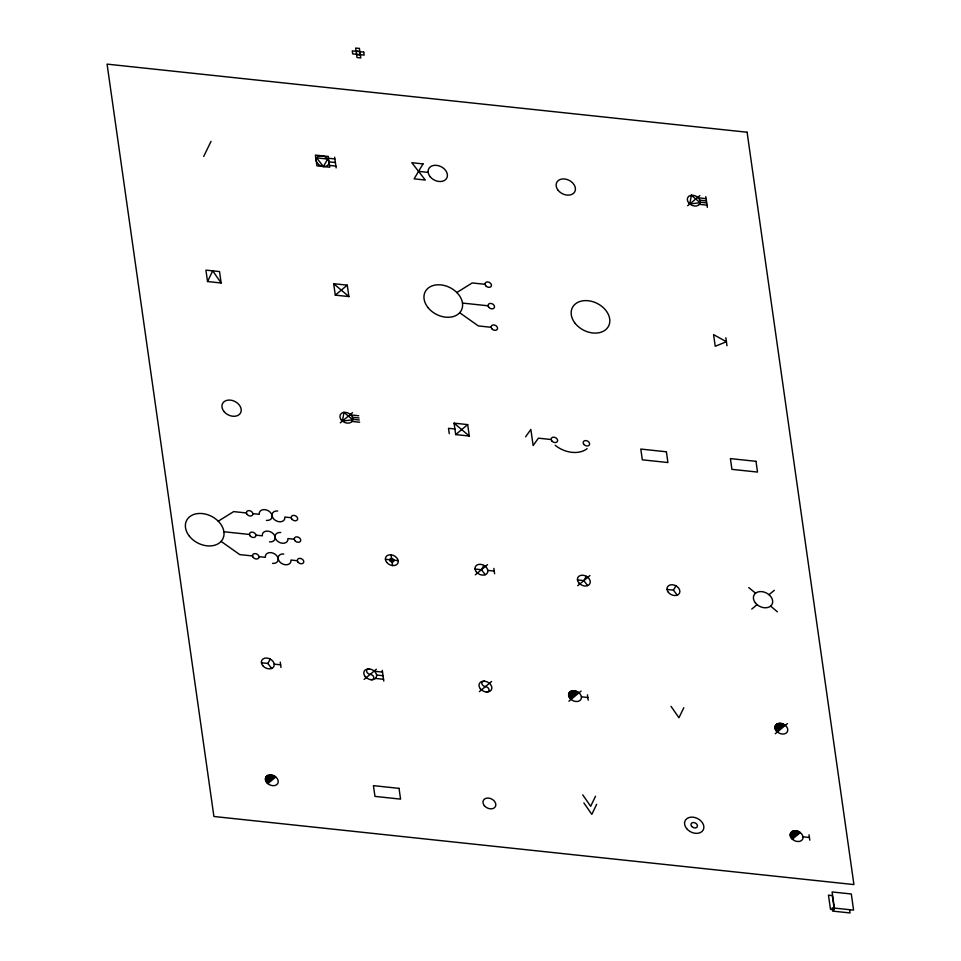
<?xml version="1.0" encoding="UTF-8"?>
<svg xmlns="http://www.w3.org/2000/svg" width="961" height="961" viewBox="0 0 961 961"><rect width="100%" height="100%" fill="white"/><g stroke="black" fill="none" stroke-linecap="round" stroke-linejoin="round"><path stroke-width="1.44" d="M203.708 156.451L211.024 141.351M207.54 281.537L212.717 270.846L221.138 282.99L207.54 281.537L205.918 270.125L219.516 271.567L221.138 282.99M595.544 796.225L590.667 806.291L582.738 794.855M596.685 804.285L591.808 814.351L583.88 802.915M683.824 707.692L678.947 717.759L671.03 706.335M261.416 662.766L267.819 663.438L270.329 659.114M475.034 569.044L481.437 569.729L483.948 565.392M577.441 579.939L583.832 580.624L586.354 576.288M667.042 589.465L673.433 590.15L675.955 585.826M525.595 436.811L530.856 429.435L533.139 445.556L538.4 438.168L551.194 439.537M790.218 835.457L795.588 830.736M790.699 837.055L797.522 831.121M335.293 295.135L347.269 285.153L348.891 296.577L335.293 295.135L333.671 283.711L347.269 285.153M340.29 422.828L352.495 412.665M687.668 205.738L699.884 195.564M455.694 434.588L467.683 424.606L469.304 436.03L455.694 434.588L454.072 423.164L467.683 424.606M475.323 574.81L487.539 564.636M364.111 679.415L376.328 669.252M265.825 777.125L268.059 775.263M265.368 778.878L270.149 774.89M265.5 780.116L271.627 775.022M265.873 781.161L272.876 775.335M266.413 782.086L273.957 775.791M267.062 782.903L274.93 776.344M267.819 783.623L275.795 776.993M577.729 585.705L589.946 575.531M479.311 691.68L491.527 681.505M569.044 692.941L571.278 691.079M568.576 694.695L573.369 690.707M568.72 695.932L574.846 690.839M569.092 696.977L576.083 691.151M569.621 697.902L577.177 691.608M570.281 698.719L578.15 692.16M568.912 701.206L581.129 691.043M751.766 609.07L757.064 604.661M769.016 594.703L774.314 590.294M775.371 725.483L777.605 723.621M774.914 727.225L779.695 723.237M775.047 728.474L781.173 723.369M775.419 729.519L782.422 723.693M775.959 730.432L783.503 724.15M776.608 731.249L784.476 724.702M775.251 733.748L787.455 723.573M790.507 833.211L793.161 830.989M790.35 836.094L796.609 830.881M790.987 837.56L798.351 831.433M791.432 838.196L799.12 831.806M792.332 839.193L800.297 832.574M791.792 838.653L799.816 832.226M790.218 834.208L794.699 830.724M456.787 292.54L472.235 282.942L485.029 284.3M218.207 521.21L233.655 511.612L246.448 512.97M356.075 51.077L359.846 51.486M356.567 54.501L360.327 54.897M328.458 158.253L334.86 158.937M698.287 197.822L706.095 198.651M699.872 200.2L706.419 200.897M328.962 161.844L335.365 162.517M418.564 171.37L428.174 172.391M700.209 202.218L706.695 202.903M699.416 204.333L707.02 205.149M329.479 165.424L335.882 166.109M462.481 303.075L488.08 305.79M491.131 327.293L478.338 325.923L459.646 312.697M350.909 414.924L358.717 415.753M352.495 417.29L359.03 417.987M454.901 428.99L448.499 428.306L449.267 433.675M352.831 419.32L359.318 420.005M352.038 421.435L359.642 422.239M252.851 513.654L259.254 514.327A6.775 4.997 27.1 0 1 264.888 509.642A6.775 4.997 27.1 0 1 272.059 515.697A6.775 4.997 27.1 0 0 279.219 521.751A6.775 4.997 27.1 0 0 284.852 517.054L291.255 517.739M223.901 531.745L249.512 534.472M255.902 535.145L262.305 535.83A6.775 4.997 27.1 0 1 267.939 531.133A6.775 4.997 27.1 0 1 275.11 537.187A6.775 4.997 27.1 0 0 282.27 543.241A6.775 4.997 27.1 0 0 287.904 538.556L294.306 539.229M385.397 559.29L398.202 560.647M389.698 559.963L393.962 560.419M487.84 570.402L494.23 571.086M252.563 555.963L239.757 554.605L221.066 541.367M258.953 556.647L265.356 557.32A6.775 4.997 27.1 0 1 270.99 552.635A6.775 4.997 27.1 0 1 278.161 558.689A6.775 4.997 27.1 0 0 285.321 564.744A6.775 4.997 27.1 0 0 290.955 560.047L297.357 560.731M374.514 671.258L382.514 672.111M274.221 664.123L280.624 664.808M376.616 675.018L383.019 675.691M581.429 696.809L587.82 697.482M375.499 678.43L383.535 679.283M803.012 836.815L809.414 837.499M748.715 587.579L755.562 593.165M770.638 606.103L777.365 611.797M333.671 283.711L348.891 296.577M454.072 423.164L469.304 436.03M673.433 590.15L677.277 595.159M583.832 580.624L587.676 585.621M481.437 569.729L485.269 574.726M267.819 663.438L271.663 668.448M849.584 909.731L850.041 912.95L832.634 911.1L832.178 907.869L853.596 910.115L851.302 893.994L832.106 891.952L834.388 908.073M809.03 834.809L809.799 840.19M705.806 196.633L707.332 207.384M725.843 337.707L726.984 345.768M587.447 694.803L588.204 700.173M493.858 568.395L494.615 573.777M359.943 51.678L360.375 54.717M334.608 157.148L336.134 167.899M391.067 554.821L392.593 565.573M382.262 670.322L383.787 681.073M280.24 662.117L280.996 667.487M587.159 448.655A24.554 18.127 27.1 0 1 555.158 445.255M266.413 520.394A6.775 4.997 27.1 0 0 272.059 515.697A6.775 4.997 27.1 0 1 277.693 511M269.464 541.884A6.775 4.997 27.1 0 0 275.11 537.187A6.775 4.997 27.1 0 1 280.744 532.502M272.516 563.374A6.775 4.997 27.1 0 0 278.161 558.689A6.775 4.997 27.1 0 1 283.795 553.992M369.456 668.964A3.388 2.499 27.1 0 0 366.634 671.307A3.388 2.499 27.1 0 0 370.225 674.334A3.388 2.499 27.1 0 1 373.805 677.361A3.388 2.499 27.1 0 1 370.982 679.703M486.182 691.968A3.388 2.499 27.1 0 0 489.005 689.614A3.388 2.499 27.1 0 0 485.425 686.586A3.388 2.499 27.1 0 1 481.845 683.559A3.388 2.499 27.1 0 1 484.656 681.217M343.966 412.389L342.428 421.086L352.783 419.777L343.966 412.389M691.379 195.287L689.794 203.972L700.149 202.699L691.379 195.287M327.725 159.058L323.328 166.529L316.637 157.88L327.725 159.058M423.02 163.911L414.107 178.842L425.315 180.031L411.825 162.721L423.02 163.911M726.42 341.732L715.236 346.284L713.591 334.632L726.42 341.732M359.414 48.446L355.642 48.05L356.987 57.528L360.759 57.924L359.414 48.446M363.714 52.086L352.267 50.861L352.699 53.9L364.147 55.113L363.714 52.086M747.093 132.222L107.079 64.135L213.907 816.49L853.921 884.576L747.093 132.222M328.206 156.463L315.4 155.105L316.926 165.857L329.731 167.214L328.206 156.463M666.393 451.79L640.795 449.063L642.32 459.814L667.919 462.541L666.393 451.79M755.995 461.328L730.396 458.601L731.922 469.352L757.52 472.067L755.995 461.328M399.043 788.368L373.433 785.642L374.97 796.393L400.569 799.12L399.043 788.368M832.322 895.58L828.478 895.172L830.484 909.286L834.328 909.695L832.322 895.58M317.502 163.37A6.775 4.997 27.1 0 0 328.554 164.331A6.775 4.997 27.1 0 0 321.647 155.766A6.775 4.997 27.1 0 0 317.502 163.37M430.168 176.74A10.163 7.508 27.1 0 0 446.745 178.169A10.163 7.508 27.1 0 0 436.39 165.328A10.163 7.508 27.1 0 0 430.168 176.74M558.173 190.35A10.163 7.508 27.1 0 0 574.75 191.792A10.163 7.508 27.1 0 0 564.395 178.95A10.163 7.508 27.1 0 0 558.173 190.35M688.701 202.867A6.775 4.997 27.1 0 0 699.752 203.828A6.775 4.997 27.1 0 0 692.857 195.263A6.775 4.997 27.1 0 0 688.701 202.867M488.753 307.244A3.388 2.499 27.1 0 0 494.278 307.724A3.388 2.499 27.1 0 0 490.831 303.436A3.388 2.499 27.1 0 0 488.753 307.244M491.804 328.734A3.388 2.499 27.1 0 0 497.33 329.215A3.388 2.499 27.1 0 0 493.882 324.938A3.388 2.499 27.1 0 0 491.804 328.734M485.701 285.741A3.388 2.499 27.1 0 0 491.227 286.222A3.388 2.499 27.1 0 0 487.768 281.945A3.388 2.499 27.1 0 0 485.701 285.741M428.077 307.676A20.313 15.004 27.1 0 0 461.232 310.547A20.313 15.004 27.1 0 0 440.534 284.864A20.313 15.004 27.1 0 0 428.077 307.676M575.279 323.497A20.313 15.004 27.1 0 0 608.433 326.368A20.313 15.004 27.1 0 0 587.736 300.685A20.313 15.004 27.1 0 0 575.279 323.497M223.973 411.5A10.163 7.508 27.1 0 0 240.55 412.942A10.163 7.508 27.1 0 0 230.196 400.1A10.163 7.508 27.1 0 0 223.973 411.5M341.323 419.969A6.775 4.997 27.1 0 0 352.375 420.918A6.775 4.997 27.1 0 0 345.48 412.353A6.775 4.997 27.1 0 0 341.323 419.969M551.866 440.979A3.388 2.499 27.1 0 0 557.392 441.459A3.388 2.499 27.1 0 0 553.944 437.183A3.388 2.499 27.1 0 0 551.866 440.979M583.868 444.39A3.388 2.499 27.1 0 0 589.393 444.871A3.388 2.499 27.1 0 0 585.934 440.582A3.388 2.499 27.1 0 0 583.868 444.39M253.224 557.416A3.388 2.499 27.1 0 0 258.749 557.885A3.388 2.499 27.1 0 0 255.302 553.608A3.388 2.499 27.1 0 0 253.224 557.416M247.121 514.423A3.388 2.499 27.1 0 0 252.647 514.904A3.388 2.499 27.1 0 0 249.199 510.615A3.388 2.499 27.1 0 0 247.121 514.423M189.497 536.346A20.313 15.004 27.1 0 0 222.652 539.217A20.313 15.004 27.1 0 0 201.954 513.534A20.313 15.004 27.1 0 0 189.497 536.346M250.172 535.914A3.388 2.499 27.1 0 0 255.698 536.394A3.388 2.499 27.1 0 0 252.25 532.118A3.388 2.499 27.1 0 0 250.172 535.914M291.916 519.18A3.388 2.499 27.1 0 0 297.442 519.661A3.388 2.499 27.1 0 0 293.994 515.384A3.388 2.499 27.1 0 0 291.916 519.18M294.967 540.683A3.388 2.499 27.1 0 0 300.493 541.163A3.388 2.499 27.1 0 0 297.045 536.875A3.388 2.499 27.1 0 0 294.967 540.683M298.03 562.173A3.388 2.499 27.1 0 0 303.556 562.653A3.388 2.499 27.1 0 0 300.096 558.377A3.388 2.499 27.1 0 0 298.03 562.173M390.13 560.912A2.258 1.67 27.1 0 0 393.818 561.272A2.258 1.67 27.1 0 0 391.547 558.401A2.258 1.67 27.1 0 0 390.13 560.912M386.766 562.413A6.775 4.997 27.1 0 0 397.818 563.362A6.775 4.997 27.1 0 0 390.923 554.809A6.775 4.997 27.1 0 0 386.766 562.413M476.368 571.939A6.775 4.997 27.1 0 0 487.419 572.9A6.775 4.997 27.1 0 0 480.524 564.335A6.775 4.997 27.1 0 0 476.368 571.939M578.774 582.834A6.775 4.997 27.1 0 0 589.814 583.795A6.775 4.997 27.1 0 0 582.919 575.231A6.775 4.997 27.1 0 0 578.774 582.834M668.375 592.372A6.775 4.997 27.1 0 0 679.427 593.321A6.775 4.997 27.1 0 0 672.52 584.756A6.775 4.997 27.1 0 0 668.375 592.372M755.442 603.003A10.163 7.508 27.1 0 0 772.007 604.445A10.163 7.508 27.1 0 0 761.665 591.604A10.163 7.508 27.1 0 0 755.442 603.003M262.749 665.661A6.775 4.997 27.1 0 0 273.801 666.61A6.775 4.997 27.1 0 0 266.906 658.057A6.775 4.997 27.1 0 0 262.749 665.661M365.156 676.556A6.775 4.997 27.1 0 0 376.207 677.505A6.775 4.997 27.1 0 0 369.3 668.952A6.775 4.997 27.1 0 0 365.156 676.556M480.356 688.809A6.775 4.997 27.1 0 0 491.407 689.77A6.775 4.997 27.1 0 0 484.512 681.205A6.775 4.997 27.1 0 0 480.356 688.809M569.957 698.335A6.775 4.997 27.1 0 0 581.009 699.296A6.775 4.997 27.1 0 0 574.113 690.731A6.775 4.997 27.1 0 0 569.957 698.335M776.284 730.877A6.775 4.997 27.1 0 0 787.335 731.826A6.775 4.997 27.1 0 0 780.44 723.273A6.775 4.997 27.1 0 0 776.284 730.877M266.738 782.518A6.775 4.997 27.1 0 0 277.789 783.479A6.775 4.997 27.1 0 0 270.894 774.914A6.775 4.997 27.1 0 0 266.738 782.518M484.344 805.666A6.775 4.997 27.1 0 0 495.395 806.627A6.775 4.997 27.1 0 0 488.488 798.062A6.775 4.997 27.1 0 0 484.344 805.666M691.68 826.352A3.388 2.499 27.1 0 0 697.205 826.832A3.388 2.499 27.1 0 0 693.758 822.544A3.388 2.499 27.1 0 0 691.68 826.352M686.61 828.562A10.163 7.508 27.1 0 0 703.188 830.004A10.163 7.508 27.1 0 0 692.845 817.162A10.163 7.508 27.1 0 0 686.61 828.562M791.552 838.352A6.775 4.997 27.1 0 0 802.591 839.313A6.775 4.997 27.1 0 0 795.696 830.748A6.775 4.997 27.1 0 0 791.552 838.352"/></g></svg>
